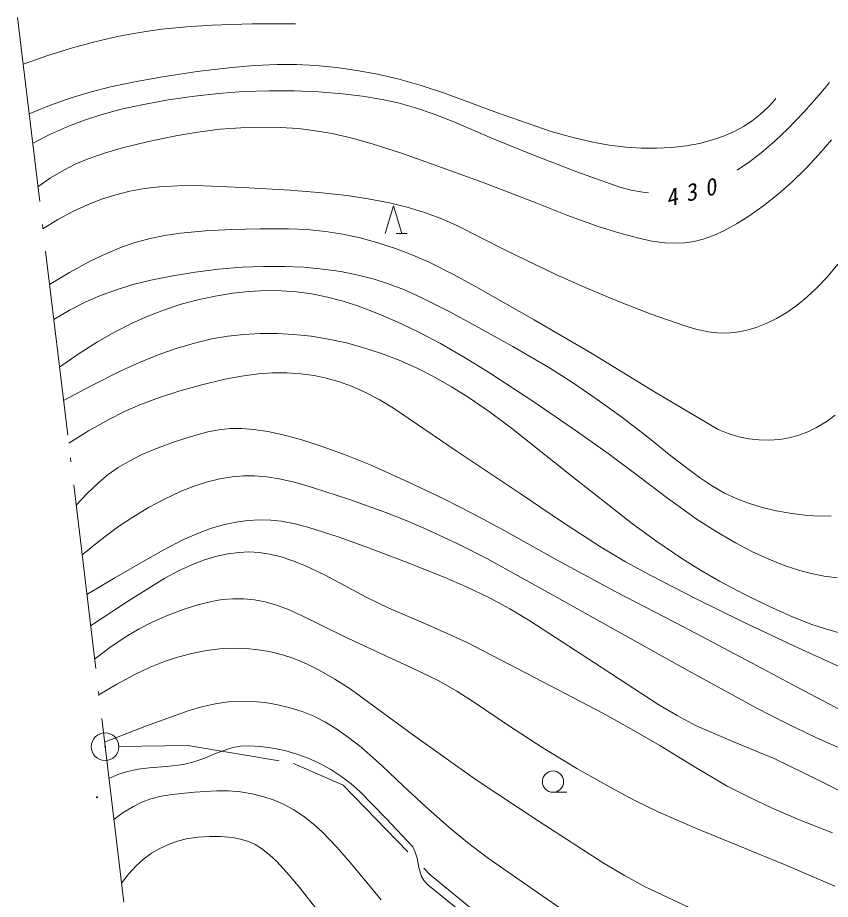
# Model space of a CAD drawing. Units: millimetres, scale not verified. Extents: x 54896 to 694896, y 2341 to 362341.
# Drawn here: x 133569 to 186244, y 272349 to 329508 of the extents above; entities that cross this region are included whole.
import ezdxf

# ---------------------------------------------------------------- set-up
doc = ezdxf.new("R2010")
doc.units = ezdxf.units.MM
doc.header["$LTSCALE"] = 1000
doc.linetypes.add('DASHED', pattern=[7.5, 6, -1.5])
doc.linetypes.add('LONG_DASHED_DOTTED', pattern=[15.25, 12, -1.5, 0.25, -1.5])
doc.layers.add('S-SUV', color=7, linetype='Continuous', lineweight=13)
doc.styles.add('ＭＳ ゴシック', font='')
doc.styles.get('ＭＳ ゴシック').set_extended_font_data('MS Gothic')

msp = doc.modelspace()

# ---------------------------------------------------------------- linework, layer by layer
at = {"layer": 'S-SUV', "linetype": 'LONG_DASHED_DOTTED'}
msp.add_line((133569, 329508), (146646, 220464), dxfattribs=at)
at = {"layer": 'S-SUV'}
for p, q in [((141459, 328547), (142893, 328752)), ((142893, 328752), (144523, 328917)), ((144523, 328917), (146158, 329021)), ((146158, 329021), (148749, 329097)), ((148749, 329097), (151355, 329114)), ((151355, 329114), (151466, 329114)), ((151466, 329114), (151586, 329114)), ((138569, 327947), (140033, 328282)), ((140033, 328282), (141459, 328547)), ((135519, 327047), (137129, 327556)), ((137129, 327556), (138569, 327947)), ((133932, 326482), (135519, 327047)), ((147455, 326285), (148920, 326409)), ((148920, 326409), (150397, 326473)), ((150397, 326473), (151645, 326469)), ((151645, 326469), (152906, 326405)), ((152906, 326405), (154233, 326278)), ((142968, 325676), (145204, 326009)), ((145204, 326009), (147455, 326285)), ((154233, 326278), (155554, 326091)), ((155554, 326091), (156886, 325842)), ((156886, 325842), (158203, 325534)), ((139583, 325021), (141268, 325377)), ((141268, 325377), (142968, 325676)), ((158203, 325534), (159725, 325102)), ((185860, 324908), (186195, 325309)), ((136979, 324294), (138267, 324685)), ((138267, 324685), (139583, 325021)), ((146606, 324597), (148192, 324714)), ((148192, 324714), (149840, 324768)), ((149840, 324768), (151490, 324763)), ((151490, 324763), (153060, 324699)), ((153060, 324699), (154630, 324575)), ((159725, 325102), (161227, 324613)), ((185522, 324511), (185860, 324908)), ((135639, 323810), (136979, 324294)), ((141624, 323858), (143328, 324170)), ((143328, 324170), (145038, 324421)), ((145038, 324421), (146606, 324597)), ((154630, 324575), (155914, 324422)), ((155914, 324422), (157186, 324210)), ((157186, 324210), (158237, 323978)), ((161227, 324613), (164679, 323347)), ((182476, 323993), (182718, 324273)), ((184527, 323384), (185522, 324511)), ((134317, 323269), (135639, 323810)), ((138955, 323211), (140281, 323564)), ((140281, 323564), (141624, 323858)), ((158237, 323978), (159283, 323686)), ((159283, 323686), (160566, 323250)), ((181724, 323246), (182225, 323724)), ((182225, 323724), (182476, 323993)), ((137898, 322872), (138955, 323211)), ((160566, 323250), (161833, 322756)), ((164679, 323347), (168150, 322137)), ((181185, 322815), (181724, 323246)), ((183497, 322310), (184527, 323384)), ((135694, 321946), (136874, 322480)), ((136874, 322480), (137898, 322872)), ((148030, 322372), (149384, 322413)), ((149384, 322413), (150585, 322392)), ((150585, 322392), (151780, 322312)), ((161833, 322756), (164447, 321634)), ((180015, 322122), (180613, 322441)), ((180613, 322441), (181185, 322815)), ((134546, 321361), (135694, 321946)), ((142056, 321475), (143828, 321845)), ((143828, 321845), (145243, 322087)), ((145243, 322087), (146679, 322270)), ((146679, 322270), (148030, 322372)), ((151780, 322312), (152869, 322180)), ((152869, 322180), (153960, 321987)), ((153960, 321987), (155254, 321691)), ((168150, 322137), (169486, 321759)), ((178595, 321576), (179314, 321820)), ((179314, 321820), (180015, 322122)), ((182651, 321507), (183497, 322310)), ((140287, 321042), (142056, 321475)), ((155254, 321691), (156546, 321334)), ((156546, 321334), (158444, 320722)), ((164447, 321634), (167074, 320572)), ((169486, 321759), (170844, 321438)), ((170844, 321438), (171905, 321245)), ((171905, 321245), (172984, 321110)), ((176901, 321200), (177755, 321358)), ((177755, 321358), (178595, 321576)), ((181764, 320749), (182651, 321507)), ((185505, 320628), (186323, 321588)), ((138145, 320361), (139204, 320730)), ((139204, 320730), (140287, 321042)), ((158444, 320722), (160335, 320049)), ((172984, 321110), (173983, 321043)), ((173983, 321043), (174998, 321036)), ((174998, 321036), (175949, 321087)), ((175949, 321087), (176901, 321200)), ((180995, 320161), (181764, 320749)), ((137337, 320021), (138145, 320361)), ((167074, 320572), (169819, 319513)), ((180200, 319629), (180995, 320161)), ((184642, 319707), (185505, 320628)), ((135706, 319114), (136557, 319627)), ((136557, 319627), (137337, 320021)), ((160335, 320049), (163736, 318813)), ((183774, 318868), (184642, 319707)), ((134884, 318548), (135706, 319114)), ((169819, 319513), (172593, 318508)), ((140845, 318256), (141786, 318428)), ((141786, 318428), (142744, 318541)), ((142744, 318541), (143927, 318610)), ((143927, 318610), (145128, 318620)), ((145128, 318620), (148175, 318496)), ((148175, 318496), (151212, 318313)), ((163736, 318813), (167122, 317518)), ((172593, 318508), (173329, 318323)), ((182861, 318069), (183774, 318868)), ((139015, 317734), (139923, 318025)), ((139923, 318025), (140845, 318256)), ((151212, 318313), (153071, 318172)), ((153071, 318172), (154931, 317971)), ((154931, 317971), (156294, 317763)), ((173329, 318323), (174084, 318196)), ((174084, 318196), (174269, 318176)), ((174269, 318176), (174455, 318160)), ((181933, 317336), (182861, 318069)), ((137185, 316957), (138088, 317374)), ((138088, 317374), (139015, 317734)), ((156294, 317763), (157662, 317493)), ((157380, 315505), (157929, 317300)), ((157662, 317493), (158809, 317213)), ((157929, 317300), (158478, 315505)), ((167122, 317518), (169174, 316709)), ((180959, 316644), (181933, 317336)), ((136181, 316416), (137185, 316957)), ((158809, 317213), (159938, 316875)), ((159938, 316875), (160958, 316503)), ((169174, 316709), (171253, 315954)), ((135210, 315824), (136181, 316416)), ((160958, 316503), (161957, 316075)), ((179344, 315689), (180161, 316136)), ((180161, 316136), (180959, 316644)), ((143088, 315384), (144115, 315532)), ((144115, 315532), (145753, 315679)), ((145753, 315679), (147405, 315767)), ((147405, 315767), (149266, 315825)), ((149266, 315825), (151127, 315823)), ((151127, 315823), (152331, 315766)), ((152331, 315766), (153530, 315649)), ((153530, 315649), (154646, 315468)), ((161957, 316075), (165187, 314440)), ((171253, 315954), (172525, 315552)), ((172525, 315552), (173827, 315204)), ((178681, 315388), (179344, 315689)), ((141182, 314930), (142074, 315177)), ((142074, 315177), (143088, 315384)), ((154646, 315468), (155762, 315225)), ((155762, 315225), (156914, 314913)), ((158105, 315505), (158825, 315505)), ((173827, 315204), (174670, 315027)), ((174670, 315027), (175517, 314911)), ((176806, 314904), (177409, 314996)), ((177409, 314996), (178003, 315147)), ((178003, 315147), (178681, 315388)), ((139277, 314197), (140304, 314625)), ((140304, 314625), (141182, 314930)), ((156914, 314913), (158049, 314542)), ((158049, 314542), (159173, 314113)), ((165187, 314440), (168442, 312859)), ((175517, 314911), (176164, 314877)), ((176164, 314877), (176806, 314904)), ((138274, 313713), (139277, 314197)), ((159173, 314113), (160281, 313624)), ((136938, 312987), (138274, 313713)), ((146590, 313198), (148116, 313326)), ((148116, 313326), (149503, 313385)), ((149503, 313385), (150893, 313383)), ((150893, 313383), (152124, 313326)), ((152124, 313326), (153365, 313208)), ((160281, 313624), (161774, 312878)), ((186020, 312668), (186718, 313526)), ((135643, 312214), (136938, 312987)), ((142204, 312490), (143625, 312779)), ((143625, 312779), (145066, 313009)), ((145066, 313009), (146590, 313198)), ((153365, 313208), (154508, 313046)), ((154508, 313046), (155647, 312824)), ((155647, 312824), (156605, 312581)), ((161774, 312878), (163239, 312078)), ((168442, 312859), (170502, 311939)), ((185396, 312003), (186020, 312668)), ((139918, 311851), (141046, 312198)), ((141046, 312198), (142204, 312490)), ((156605, 312581), (157545, 312281)), ((157545, 312281), (158641, 311856)), ((138936, 311489), (139918, 311851)), ((146367, 311460), (147506, 311641)), ((147506, 311641), (148585, 311755)), ((148585, 311755), (149676, 311809)), ((149676, 311809), (150667, 311802)), ((150667, 311802), (151663, 311734)), ((151663, 311734), (152623, 311601)), ((152623, 311601), (153574, 311408)), ((158641, 311856), (159726, 311372)), ((163239, 312078), (167043, 309923)), ((170502, 311939), (172572, 311080)), ((184730, 311381), (185396, 312003)), ((136934, 310535), (137987, 311076)), ((137987, 311076), (138936, 311489)), ((144158, 310927), (145250, 311221)), ((145250, 311221), (146367, 311460)), ((153574, 311408), (154658, 311122)), ((154658, 311122), (155736, 310774)), ((159726, 311372), (161488, 310483)), ((172572, 311080), (174625, 310290)), ((184093, 310863), (184730, 311381)), ((135915, 309944), (136934, 310535)), ((142002, 310156), (143083, 310576)), ((143083, 310576), (144158, 310927)), ((155736, 310774), (156957, 310314)), ((161488, 310483), (163235, 309533)), ((182761, 310007), (183416, 310392)), ((183416, 310392), (184093, 310863)), ((140953, 309684), (142002, 310156)), ((156957, 310314), (158164, 309794)), ((167043, 309923), (170818, 307714)), ((174625, 310290), (176739, 309542)), ((182083, 309678), (182761, 310007)), ((139839, 309115), (140953, 309684)), ((158164, 309794), (159580, 309117)), ((163235, 309533), (165657, 308187)), ((176739, 309542), (177533, 309312)), ((177533, 309312), (178335, 309143)), ((180155, 309116), (180766, 309233)), ((180766, 309233), (181427, 309425)), ((181427, 309425), (182083, 309678)), ((138753, 308492), (139839, 309115)), ((145128, 308435), (146159, 308677)), ((146159, 308677), (147203, 308859)), ((147203, 308859), (148237, 308977)), ((148237, 308977), (149289, 309037)), ((149289, 309037), (150384, 309037)), ((150384, 309037), (151479, 308976)), ((151479, 308976), (152601, 308853)), ((152601, 308853), (153724, 308669)), ((153724, 308669), (154876, 308417)), ((159580, 309117), (160968, 308386)), ((178335, 309143), (178937, 309072)), ((178937, 309072), (179551, 309060)), ((179551, 309060), (180155, 309116)), ((137498, 307689), (138753, 308492)), ((142849, 307706), (143975, 308098)), ((143975, 308098), (145128, 308435)), ((154876, 308417), (156011, 308106)), ((156011, 308106), (157156, 307731)), ((160968, 308386), (162569, 307462)), ((165657, 308187), (168036, 306796)), ((136287, 306842), (137498, 307689)), ((141518, 307171), (142849, 307706)), ((157156, 307731), (158289, 307296)), ((170818, 307714), (174857, 305251)), ((140221, 306586), (141518, 307171)), ((158289, 307296), (159414, 306799)), ((162569, 307462), (164148, 306480)), ((138369, 305662), (140221, 306586)), ((148086, 306267), (149177, 306412)), ((149177, 306412), (150098, 306474)), ((150098, 306474), (151022, 306476)), ((151022, 306476), (151904, 306421)), ((151904, 306421), (152778, 306306)), ((159414, 306799), (160513, 306248)), ((164148, 306480), (167016, 304593)), ((168036, 306796), (169602, 305803)), ((145504, 305705), (147005, 306064)), ((147005, 306064), (148086, 306267)), ((152778, 306306), (153571, 306143)), ((153571, 306143), (154359, 305920)), ((154359, 305920), (155205, 305611)), ((160513, 306248), (161688, 305582)), ((169602, 305803), (171134, 304761)), ((136546, 304685), (138369, 305662)), ((142761, 304880), (144019, 305287)), ((144019, 305287), (145504, 305705)), ((155205, 305611), (156038, 305242)), ((156038, 305242), (156999, 304745)), ((161688, 305582), (162833, 304863)), ((174857, 305251), (178979, 302809)), ((141536, 304420), (142761, 304880)), ((156999, 304745), (157932, 304194)), ((162833, 304863), (164227, 303908)), ((171134, 304761), (172736, 303608)), ((140493, 303967), (141536, 304420)), ((157932, 304194), (162056, 301391)), ((167016, 304593), (169855, 302652)), ((139478, 303460), (140493, 303967)), ((164227, 303908), (165585, 302904)), ((172736, 303608), (174316, 302395)), ((185967, 303313), (186562, 303747)), ((138160, 302712), (139478, 303460)), ((185351, 302938), (185967, 303313)), ((136878, 301916), (138160, 302712)), ((144811, 302364), (145896, 302653)), ((145896, 302653), (146619, 302789)), ((146619, 302789), (147347, 302865)), ((147347, 302865), (148103, 302870)), ((148103, 302870), (148860, 302816)), ((148860, 302816), (149784, 302680)), ((149784, 302680), (150703, 302484)), ((150703, 302484), (151981, 302137)), ((165585, 302904), (169489, 299779)), ((169855, 302652), (171845, 301242)), ((174316, 302395), (176021, 301020)), ((178979, 302809), (179629, 302548)), ((179629, 302548), (180310, 302339)), ((183574, 302274), (184197, 302438)), ((184197, 302438), (184787, 302661)), ((184787, 302661), (185351, 302938)), ((142667, 301624), (143743, 302017)), ((143743, 302017), (144811, 302364)), ((151981, 302137), (153246, 301730)), ((180310, 302339), (180951, 302208)), ((180951, 302208), (181615, 302135)), ((181615, 302135), (182276, 302121)), ((182276, 302121), (182944, 302169)), ((182944, 302169), (183574, 302274)), ((141618, 301177), (142667, 301624)), ((153246, 301730), (154870, 301139)), ((162056, 301391), (166213, 298620)), ((171845, 301242), (173800, 299785)), ((140080, 300337), (140832, 300782)), ((140832, 300782), (141618, 301177)), ((154870, 301139), (156476, 300490)), ((176021, 301020), (177757, 299696)), ((139440, 299888), (140080, 300337)), ((156476, 300490), (158863, 299422)), ((138844, 299396), (139440, 299888)), ((145883, 299425), (146672, 299616)), ((146672, 299616), (147473, 299748)), ((147473, 299748), (148199, 299810)), ((148199, 299810), (148925, 299812)), ((148925, 299812), (149729, 299745)), ((149729, 299745), (150527, 299617)), ((150527, 299617), (151602, 299368)), ((169489, 299779), (173427, 296685)), ((173800, 299785), (175692, 298361)), ((177757, 299696), (178548, 299171)), ((138080, 298665), (138844, 299396)), ((144162, 298804), (145007, 299141)), ((145007, 299141), (145883, 299425)), ((151602, 299368), (152679, 299058)), ((152679, 299058), (155084, 298268)), ((158863, 299422), (161228, 298298)), ((178548, 299171), (179379, 298692)), ((137360, 297893), (138080, 298665)), ((143094, 298303), (144162, 298804)), ((166213, 298620), (168757, 296887)), ((179379, 298692), (180140, 298336)), ((142053, 297748), (143094, 298303)), ((155084, 298268), (157441, 297432)), ((161228, 298298), (163099, 297352)), ((175692, 298361), (177622, 296984)), ((180140, 298336), (180928, 298033)), ((180928, 298033), (181827, 297756)), ((141025, 297133), (142053, 297748)), ((157441, 297432), (158865, 296869)), ((163099, 297352), (164946, 296351)), ((181827, 297756), (182752, 297534)), ((182752, 297534), (183758, 297353)), ((183758, 297353), (184782, 297230)), ((184782, 297230), (185542, 297192)), ((140038, 296472), (141025, 297133)), ((147702, 296794), (146882, 296618)), ((148481, 296902), (147702, 296794)), ((149252, 296947), (148481, 296902)), ((149971, 296931), (149252, 296947)), ((150675, 296856), (149971, 296931)), ((151566, 296684), (150675, 296856)), ((152438, 296455), (151566, 296684)), ((158865, 296869), (160284, 296244)), ((168757, 296887), (171340, 295199)), ((173427, 296685), (175002, 295543)), ((177622, 296984), (178840, 296202)), ((185542, 297192), (186294, 297216)), ((138874, 295598), (140038, 296472)), ((146067, 296382), (145181, 296055)), ((146882, 296618), (146067, 296382)), ((154343, 295843), (152438, 296455)), ((160284, 296244), (162138, 295369)), ((164946, 296351), (168630, 294293)), ((178840, 296202), (180101, 295466)), ((137746, 294675), (138874, 295598)), ((144321, 295674), (143000, 294990)), ((145181, 296055), (144321, 295674)), ((156208, 295181), (154343, 295843)), ((175002, 295543), (176621, 294445)), ((143000, 294990), (141705, 294253)), ((158713, 294234), (156208, 295181)), ((162138, 295369), (163973, 294437)), ((171340, 295199), (172974, 294238)), ((180101, 295466), (181164, 294902)), ((145670, 294357), (146477, 294598)), ((146477, 294598), (147188, 294751)), ((147188, 294751), (147913, 294845)), ((147913, 294845), (148559, 294870)), ((148559, 294870), (149213, 294835)), ((149213, 294835), (149900, 294732)), ((149900, 294732), (150591, 294566)), ((150591, 294566), (151415, 294298)), ((163973, 294437), (168338, 292033)), ((176621, 294445), (177827, 293682)), ((181164, 294902), (182252, 294393)), ((182252, 294393), (183199, 294013)), ((141705, 294253), (139877, 293187)), ((143985, 293645), (144892, 294062)), ((144892, 294062), (145670, 294357)), ((151415, 294298), (152232, 293969)), ((152232, 293969), (153493, 293364)), ((161208, 293226), (158713, 294234)), ((168630, 294293), (172340, 292290)), ((172974, 294238), (174647, 293323)), ((183199, 294013), (184177, 293685)), ((143120, 293181), (143985, 293645)), ((153493, 293364), (154721, 292709)), ((162703, 292580), (161208, 293226)), ((174647, 293323), (177554, 291824)), ((177827, 293682), (179059, 292973)), ((184177, 293685), (185003, 293464)), ((185003, 293464), (185849, 293300)), ((185849, 293300), (186694, 293196)), ((139877, 293187), (138053, 292116)), ((140692, 291656), (143120, 293181)), ((154721, 292709), (156157, 291939)), ((179059, 292973), (180657, 292134)), ((164162, 291886), (162703, 292580)), ((172340, 292290), (176763, 289992)), ((180657, 292134), (182302, 291340)), ((138297, 290080), (140692, 291656)), ((145246, 291444), (146139, 291666)), ((146139, 291666), (146819, 291778)), ((146819, 291778), (147518, 291832)), ((147518, 291832), (148220, 291824)), ((148220, 291824), (148930, 291756)), ((148930, 291756), (149609, 291631)), ((149609, 291631), (150283, 291446)), ((156157, 291939), (157625, 291221)), ((165479, 291175), (164162, 291886)), ((168338, 292033), (172699, 289594)), ((177554, 291824), (180487, 290380)), ((143333, 290777), (144366, 291163)), ((144366, 291163), (145246, 291444)), ((150283, 291446), (151135, 291134)), ((151135, 291134), (151976, 290761)), ((157625, 291221), (160147, 290153)), ((166769, 290412), (165479, 291175)), ((182302, 291340), (183632, 290740)), ((142334, 290339), (143333, 290777)), ((151976, 290761), (154642, 289438)), ((170951, 287683), (166769, 290412)), ((180487, 290380), (183919, 288754)), ((183632, 290740), (184979, 290199)), ((140594, 289387), (141445, 289887)), ((141445, 289887), (142334, 290339)), ((160147, 290153), (162652, 289028)), ((176763, 289992), (181184, 287669)), ((184979, 290199), (185926, 289877)), ((185926, 289877), (186902, 289609)), ((139555, 288681), (140594, 289387)), ((154642, 289438), (157327, 288172)), ((172699, 289594), (177059, 287169)), ((138555, 287929), (139555, 288681)), ((162652, 289028), (167078, 286732)), ((183919, 288754), (187414, 287165)), ((144024, 288077), (144946, 288317)), ((144946, 288317), (145805, 288480)), ((145805, 288480), (146675, 288585)), ((146675, 288585), (147522, 288627)), ((147522, 288627), (148370, 288608)), ((148370, 288608), (149183, 288532)), ((149183, 288532), (149984, 288396)), ((149984, 288396), (150732, 288210)), ((150732, 288210), (151471, 287964)), ((157327, 288172), (159113, 287368)), ((142151, 287392), (143129, 287782)), ((143129, 287782), (144024, 288077)), ((151471, 287964), (152301, 287618)), ((152301, 287618), (153117, 287213)), ((175130, 284956), (170951, 287683)), ((181184, 287669), (184084, 286097)), ((140001, 286306), (141198, 286948)), ((141198, 286948), (142151, 287392)), ((153117, 287213), (154134, 286626)), ((159113, 287368), (160870, 286511)), ((177059, 287169), (181437, 284759)), ((154134, 286626), (155123, 285987)), ((160870, 286511), (162035, 285836)), ((167078, 286732), (171502, 284413)), ((138833, 285611), (140001, 286306)), ((155123, 285987), (159153, 283045)), ((162035, 285836), (163180, 285104)), ((184084, 286097), (187019, 284575)), ((144676, 284584), (145578, 284845)), ((145578, 284845), (146503, 285050)), ((146503, 285050), (147244, 285154)), ((147244, 285154), (147992, 285197)), ((147992, 285197), (148793, 285182)), ((148793, 285182), (149604, 285105)), ((149604, 285105), (150427, 284967)), ((150427, 284967), (151236, 284770)), ((151236, 284770), (152008, 284522)), ((163180, 285104), (165379, 283617)), ((176310, 284260), (175130, 284956)), ((181437, 284759), (183377, 283763)), ((141921, 283590), (144676, 284584)), ((152008, 284522), (152757, 284217)), ((152757, 284217), (153489, 283849)), ((171502, 284413), (173358, 283393)), ((177510, 283622), (176310, 284260)), ((139201, 282545), (141921, 283590)), ((153489, 283849), (154192, 283428)), ((165379, 283617), (167607, 282183)), ((180065, 282514), (177510, 283622)), ((183377, 283763), (185343, 282820)), ((154192, 283428), (155021, 282852)), ((159153, 283045), (163213, 280139)), ((173358, 283393), (175193, 282316)), ((155021, 282852), (155824, 282222)), ((182648, 281461), (180065, 282514)), ((185343, 282820), (187153, 282016)), ((145641, 281479), (146566, 281867)), ((146566, 281867), (147512, 282199)), ((147512, 282199), (148020, 282282)), ((148020, 282282), (148550, 282307)), ((148550, 282307), (149320, 282264)), ((149320, 282264), (150092, 282159)), ((150092, 282159), (150888, 281993)), ((150888, 281993), (151668, 281769)), ((155824, 282222), (157213, 280994)), ((167607, 282183), (169821, 280843)), ((175193, 282316), (177365, 280980)), ((144325, 281101), (144985, 281259)), ((144985, 281259), (145641, 281479)), ((151668, 281769), (152399, 281499)), ((152399, 281499), (153120, 281169)), ((185429, 280104), (182648, 281461)), ((140690, 280632), (141383, 280786)), ((141383, 280786), (142088, 280880)), ((142088, 280880), (143212, 280961)), ((143212, 280961), (144325, 281101)), ((153120, 281169), (153867, 280757)), ((153867, 280757), (154589, 280289)), ((157213, 280994), (158565, 279719)), ((169821, 280843), (172072, 279552)), ((177365, 280980), (179565, 279697)), ((139484, 280182), (140073, 280434)), ((140073, 280434), (140690, 280632)), ((154589, 280289), (155181, 279847)), ((163213, 280139), (167375, 277395)), ((188180, 278694), (185429, 280104)), ((155181, 279847), (155731, 279361)), ((158565, 279719), (160004, 278362)), ((172072, 279552), (173564, 278766)), ((179565, 279697), (180975, 278970)), ((142201, 278862), (142874, 279031)), ((142874, 279031), (143574, 279144)), ((143574, 279144), (145025, 279293)), ((145025, 279293), (146473, 279381)), ((146473, 279381), (147241, 279377)), ((147241, 279377), (148018, 279313)), ((148018, 279313), (148768, 279188)), ((148768, 279188), (149516, 279001)), ((149516, 279001), (150190, 278774)), ((155731, 279361), (157463, 277591)), ((168269, 279295), (169164, 279295)), ((180975, 278970), (182421, 278291)), ((140413, 277975), (141073, 278377)), ((141073, 278377), (141622, 278646)), ((141622, 278646), (142201, 278862)), ((150190, 278774), (150843, 278489)), ((150843, 278489), (151480, 278148)), ((173564, 278766), (175093, 278029)), ((139802, 277533), (140413, 277975)), ((151480, 278148), (152092, 277749)), ((160004, 278362), (161491, 277043)), ((175093, 278029), (177453, 276992)), ((182421, 278291), (184387, 277446)), ((152092, 277749), (152721, 277256)), ((152721, 277256), (153318, 276711)), ((157463, 277591), (159179, 275749)), ((167375, 277395), (171574, 274680)), ((184387, 277446), (186384, 276653)), ((153318, 276711), (154248, 275734)), ((161491, 277043), (162728, 276033)), ((177453, 276992), (179839, 276008)), ((143342, 275914), (143924, 276118)), ((143924, 276118), (144522, 276265)), ((144522, 276265), (145246, 276373)), ((145246, 276373), (145995, 276423)), ((145995, 276423), (146744, 276420)), ((146744, 276420), (147486, 276357)), ((147486, 276357), (148018, 276257)), ((148018, 276257), (148529, 276101)), ((148529, 276101), (148968, 275900)), ((142255, 275334), (142782, 275649)), ((142782, 275649), (143342, 275914)), ((148968, 275900), (149382, 275644)), ((149382, 275644), (149902, 275236)), ((154248, 275734), (155135, 274715)), ((159179, 275749), (159343, 275405)), ((162728, 276033), (164009, 275065)), ((179839, 276008), (183198, 274633)), ((141254, 274525), (141735, 274953)), ((141735, 274953), (142255, 275334)), ((149902, 275236), (150385, 274779)), ((159343, 275405), (159457, 275024)), ((159457, 275024), (159574, 274415)), ((164009, 275065), (167253, 272787)), ((140752, 273982), (141254, 274525)), ((150385, 274779), (151155, 273939)), ((155135, 274715), (157131, 272314)), ((159574, 274415), (159749, 273830)), ((171574, 274680), (172897, 273897)), ((183198, 274633), (186539, 273200)), ((140297, 273402), (140752, 273982)), ((151155, 273939), (151872, 273068)), ((159749, 273830), (159917, 273549)), ((172897, 273897), (174249, 273168)), ((159917, 273549), (160145, 273290)), ((160145, 273290), (162205, 271618)), ((151872, 273068), (153029, 271596)), ((167253, 272787), (170536, 270556)), ((174249, 273168), (177865, 271461))]:
    msp.add_line(p, q, dxfattribs=at)
at = {"layer": 'S-SUV', "linetype": 'DASHED'}
for p, q in [((140137, 282257), (144603, 282328)), ((144603, 282328), (151444, 281166)), ((151444, 281166), (154671, 279746)), ((154671, 279746), (160308, 273937)), ((160308, 273937), (163148, 271613))]:
    msp.add_line(p, q, dxfattribs=at)
at = {"layer": 'S-SUV'}
for centre, radius in [((139237, 282243), 896), ((139237, 282243), 27), ((168269, 279983), 688), ((138704, 278967), 31.2), ((138704, 278967), 25), ((138704, 278967), 18.8), ((138704, 278967), 12.5), ((138704, 278967), 6.2)]:
    msp.add_circle(centre, radius, dxfattribs=at)

# ---------------------------------------------------------------- texts
at = {"layer": 'S-SUV', "insert": (175702, 317213), "char_height": 1100, "attachment_point": 7, "rotation": 14.6, "style": 'ＭＳ ゴシック'}
msp.add_mtext('\\T1.73;\\Q15;430', dxfattribs=at)

doc.saveas('drawing.dxf')
